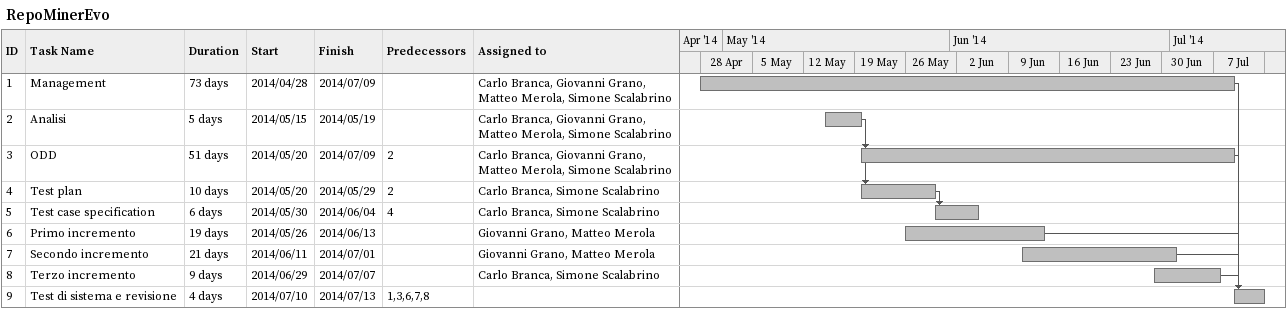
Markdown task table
RepoMinerEvo

| ID | Task | Duration | Start | Finish | Predecessors | Resources |
|---|---|---|---|---|---|---|
| 1 | Management | 73d | 2014-04-28 | 2014-07-09 |  | Carlo Branca, Giovanni Grano, Matteo Merola, Simone Scalabrino |
| 2 | Analisi | 5d | 2014-05-15 | 2014-05-19 |  | Carlo Branca, Giovanni Grano, Matteo Merola, Simone Scalabrino |
| 3 | ODD | 51d | 2014-05-20 | 2014-07-09 | 2 | Carlo Branca, Giovanni Grano, Matteo Merola, Simone Scalabrino |
| 4 | Test plan | 10d | 2014-05-20 | 2014-05-29 | 2 | Carlo Branca, Simone Scalabrino |
| 5 | Test case specification | 6d | 2014-05-30 | 2014-06-04 | 4 | Carlo Branca, Simone Scalabrino |
| 6 | Primo incremento | 19d | 2014-05-26 | 2014-06-13 |  | Giovanni Grano, Matteo Merola |
| 7 | Secondo incremento | 21d | 2014-06-11 | 2014-07-01 |  | Giovanni Grano, Matteo Merola |
| 8 | Terzo incremento | 9d | 2014-06-29 | 2014-07-07 |  | Carlo Branca, Simone Scalabrino |
| 9 | Test di sistema e revisione | 4d | 2014-07-10 | 2014-07-13 | 1, 3, 6, 7, 8 |  |
